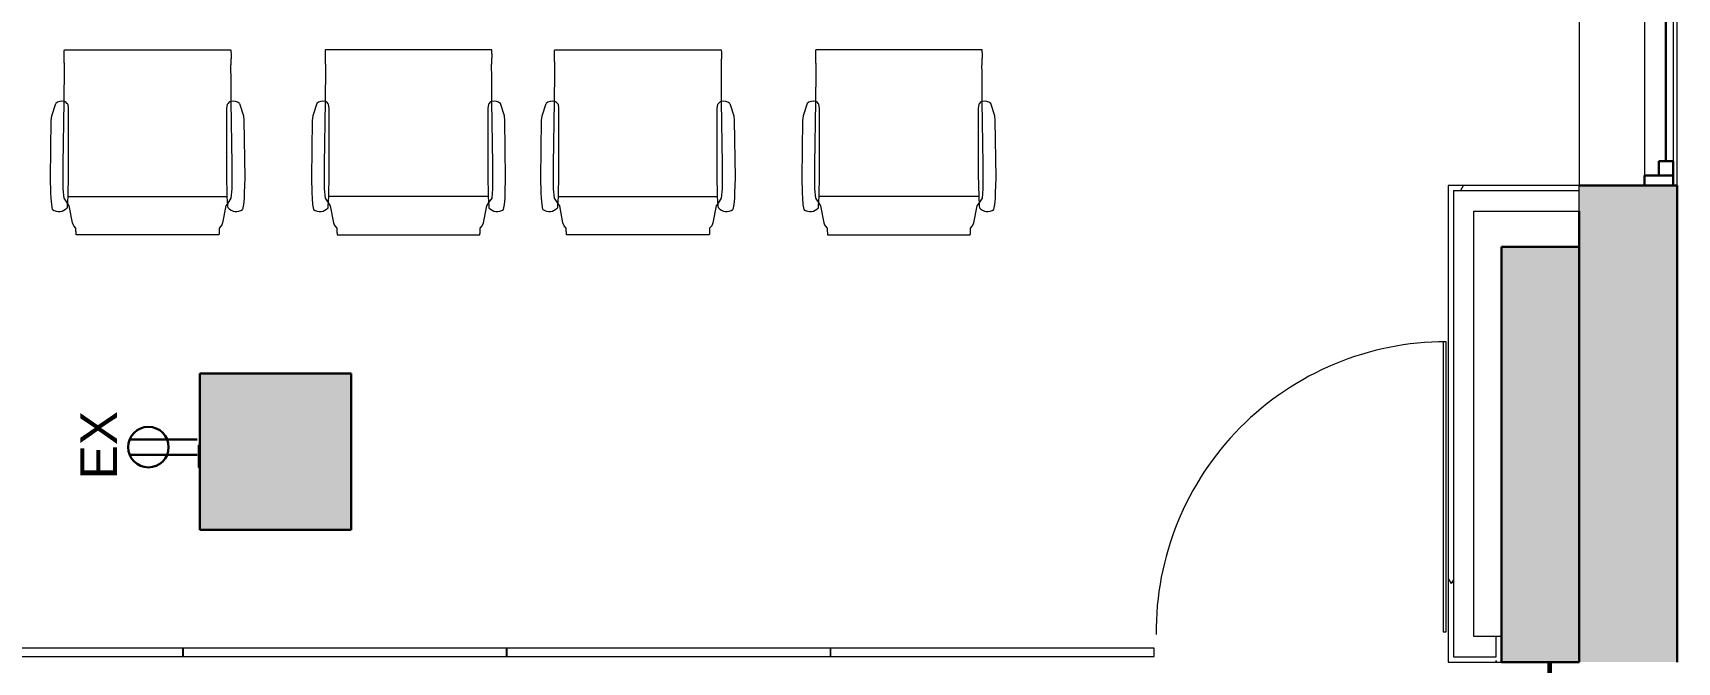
# Model space of a CAD drawing. Header units: inches. Extents: x 1808 to 2428, y 950 to 1857.
# Drawn here: x 2185.4 to 2386.6, y 1630.3 to 1707.3 of the extents above; entities that cross this region are included whole.
import ezdxf

# ---------------------------------------------------------------- set-up
doc = ezdxf.new("R2010")
doc.units = ezdxf.units.IN
doc.header["$MEASUREMENT"] = 0
for name, color, linetype, lineweight in [('A-ANNO-NOTE', 131, 'Continuous', 40), ('A-DOOR', 31, 'Continuous', 18), ('A-GENM', 13, 'Continuous', 18), ('A-GLAZ', 151, 'Continuous', 18), ('A-GLAZ-CURT', 52, 'Continuous', 9), ('A-WALL', 113, 'Continuous', 18), ('A-WALL-PATT', 111, 'Continuous', 18), ('E-ELEC-FIXT', 91, 'Continuous', 9), ('I-FURN', 30, 'Continuous', 9), ('I-WALL', 2, 'Continuous', 18)]:
    doc.layers.add(name, color=color, linetype=linetype, lineweight=lineweight)
doc.styles.add('Swis721 Lt BT', font='swissl.ttf', dxfattribs={"height": 4.5})
pattern_1 = [(0, (0, 0), (15.36, 3.84), [0.634, -10.886, 0.634, -10.886, -61.44]), (0, (0, 0), (15.36, 3.84), [-23.04, 0.634, -22.406, 0.634, -10.886, -26.88]), (0, (0, 0), (15.36, 3.84), [-57.6, 0.634, -7.046, 0.634, -18.566]), (120, (5.76, 1.92), (-11.0055376, 11.38215), [0.634, -10.886, 0.634, -10.886, -61.44]), (120, (5.76, 1.92), (-11.0055376, 11.38215), [-23.04, 0.634, -22.406, 0.634, -10.886, -26.88]), (120, (5.76, 1.92), (-11.0055376, 11.38215), [-57.6, 0.634, -7.046, 0.634, -18.566]), (240, (7.68, 9.6), (-4.3544624, -15.22215), [0.634, -10.886, 0.634, -10.886, -61.44]), (240, (7.68, 9.6), (-4.3544624, -15.22215), [-23.04, 0.634, -22.406, 0.634, -10.886, -26.88]), (240, (7.68, 9.6), (-4.3544624, -15.22215), [-57.6, 0.634, -7.046, 0.634, -18.566])]

# ---------------------------------------------------------------- blocks, each defined once
blk = doc.blocks.new('Generic Models 1 - Generic Models 1-7194762-MEZZANINE  POWER _ SIGNAL')
at = {"layer": 'A-GENM', "lineweight": 9}
h = blk.add_hatch(color=7, dxfattribs=at)
h.paths.add_polyline_path([(2189.66, 1049.66), (2200.38, 1049.66), (2200.38, 1062.93), (2173, 1062.93), (2173, 1049.66)], flags=0)
h.paths.add_polyline_path([(2200.38, 1262.58), (2200.38, 1270.53), (2176.63, 1270.53), (2176.63, 1262.58), (2189.66, 1262.58)], flags=0)
h.paths.add_polyline_path([(2367.13, 1346.73), (2374.63, 1346.73), (2374.63, 1365.98), (2367.13, 1365.98), (2367.13, 1358.18)], flags=0)
h.paths.add_polyline_path([(1921.63, 1443.7), (1951.63, 1443.7), (1951.63, 1459.54), (1921.63, 1459.54), (1921.63, 1449.7)], flags=0)
h.paths.add_polyline_path([(2184.63, 1445.23), (2205.63, 1445.23), (2205.63, 1459.73), (2184.63, 1459.73)], flags=0)
h.paths.add_polyline_path([(2367.63, 1446.22), (2374.63, 1446.22), (2374.63, 1459.73), (2367.63, 1459.73)], flags=0)
h.paths.add_polyline_path([(1844.88, 1610.85), (1844.88, 1660.6), (1829.88, 1660.6), (1829.88, 1665.6), (1819.63, 1665.6), (1819.63, 1610.85)], flags=0)
h.paths.add_polyline_path([(2374.63, 1630.31), (2374.63, 1681.1), (2365.13, 1681.1), (2365.13, 1630.31)], flags=0)
h.paths.add_polyline_path([(1991.25, 1642.75), (2009.38, 1642.75), (2009.38, 1665.6), (1990.88, 1665.6), (1990.88, 1642.75), (1991.2, 1642.75)], flags=0)
h.paths.add_polyline_path([(2224.38, 1646.48), (2224.38, 1665.6), (2205.88, 1665.6), (2205.88, 1646.48), (2224.13, 1646.48)], flags=0)
h.paths.add_polyline_path([(2009.38, 1819.62), (2009.88, 1819.62), (2009.88, 1844.85), (1990.83, 1844.85), (1990.83, 1844.2), (1990.88, 1844.2), (1990.88, 1819.62)], flags=0)
h.paths.add_polyline_path([(2205.88, 1833.6), (2232.75, 1833.6), (2232.75, 1844.85), (2205.88, 1844.85)], flags=0)
h.paths.add_polyline_path([(1828.13, 1833.6), (1828.13, 1844.85), (1819.63, 1844.85), (1819.63, 1833.6)], flags=0)
h.paths.add_polyline_path([(2374.63, 1836.23), (2374.63, 1844.85), (2356.63, 1844.85), (2356.63, 1836.23)], flags=0)
h.paths.add_polyline_path([(1913.9, 1836.6), (1913.9, 1844.85), (1899.93, 1844.85), (1899.93, 1836.6)], flags=0)
h.paths.add_polyline_path([(2114.57, 1836.6), (2114.57, 1844.85), (2094.6, 1844.85), (2094.6, 1836.6), (2110.29, 1836.6)], flags=0)
at = {"layer": 'A-GENM', "color": 8, "lineweight": 30}
for p, q in [((2374.63, 1681.1), (2365.13, 1681.1)), ((2365.13, 1681.1), (2365.13, 1630.31)), ((2374.63, 1630.31), (2374.63, 1681.1)), ((2224.38, 1665.6), (2205.88, 1665.6)), ((2205.88, 1665.6), (2205.88, 1646.48)), ((2224.38, 1646.48), (2224.38, 1665.6)), ((2205.88, 1646.48), (2224.38, 1646.48)), ((2365.13, 1630.31), (2374.63, 1630.31))]:
    blk.add_line(p, q, dxfattribs=at)
blk = doc.blocks.new('PS - Power Device _Wall Base_ - Duplex-7201664-MEZZANINE  POWER _ SIGNAL')
at = {"layer": 'E-ELEC-FIXT'}
for p, q in [((2205.69, 1654.1), (2205.69, 1656.85)), ((2205.88, 1656.85), (2205.69, 1656.85)), ((2205.69, 1654.1), (2205.88, 1654.1))]:
    blk.add_line(p, q, dxfattribs=at)
blk = doc.blocks.new('Window-Double-Hung - 48_ X 48_-7273517-MEZZANINE  POWER _ SIGNAL')
at = {"layer": 'A-GLAZ', "color": 8, "lineweight": 30}
for p, q in [((-28, 6), (-28, -6)), ((-28, 5.5), (-25, 5.5)), ((-26.75, 5.5), (-26.75, 2)), ((-25, 5.5), (-25, 3.75)), ((-25, 4.625), (25, 4.625)), ((25, 5.5), (28, 5.5)), ((25, 5.5), (25, 3.75)), ((26.75, 5.5), (26.75, 2)), ((28, -6), (28, 6)), ((-26.75, 3.75), (-25, 3.75)), ((26.75, 3.75), (25, 3.75)), ((-28, 2), (-26.75, 2)), ((26.75, 2), (28, 2))]:
    blk.add_line(p, q, dxfattribs=at)
at = {"layer": 'A-GLAZ'}
for p, q in [((28, 6), (-28, 6)), ((-28, -6), (28, -6))]:
    blk.add_line(p, q, dxfattribs=at)
at = {"layer": 'A-GLAZ', "lineweight": 9}
for p, q in [((-25, 5.5), (25, 5.5)), ((-26.75, 2), (26.75, 2))]:
    blk.add_line(p, q, dxfattribs=at)
blk = doc.blocks.new('large conference tables - large conference tables-7555010-MEZZANINE  POWER _ SIGNAL')
at = {"layer": 'I-FURN'}
for p, q in [((33.86, -33.53), (54.2, -33.53)), ((86.14, -33.53), (65.8, -33.53)), ((93.86, -33.53), (114.2, -33.53)), ((146.14, -33.53), (125.8, -33.53)), ((32.31, -41.58), (32.8, -40.08)), ((33.72, -47.52), (33.83, -39.85)), ((34.26, -40.18), (34.32, -40.68)), ((53.75, -40.68), (53.81, -40.18)), ((54.24, -39.85), (54.35, -47.52)), ((55.27, -40.08), (55.76, -41.58)), ((64.73, -40.08), (64.24, -41.58)), ((65.76, -39.85), (65.65, -47.52)), ((66.25, -40.68), (66.19, -40.18)), ((85.74, -40.18), (85.68, -40.68)), ((86.28, -47.52), (86.17, -39.85)), ((87.69, -41.58), (87.2, -40.08)), ((92.31, -41.58), (92.8, -40.08)), ((93.72, -47.52), (93.83, -39.85)), ((94.26, -40.18), (94.32, -40.68)), ((113.75, -40.68), (113.81, -40.18)), ((114.24, -39.85), (114.35, -47.52)), ((115.27, -40.08), (115.76, -41.58)), ((124.73, -40.08), (124.24, -41.58)), ((125.76, -39.85), (125.65, -47.52)), ((126.25, -40.68), (126.19, -40.18)), ((145.74, -40.18), (145.68, -40.68)), ((146.28, -47.52), (146.17, -39.85)), ((147.69, -41.58), (147.2, -40.08)), ((32.15, -49.17), (32.25, -42.17)), ((32.25, -42.17), (32.31, -41.58)), ((34.32, -40.68), (34.32, -48.77)), ((53.75, -48.77), (53.75, -40.68)), ((55.76, -41.58), (55.82, -42.17)), ((55.82, -42.17), (55.92, -49.17)), ((64.18, -42.17), (64.08, -49.17)), ((64.24, -41.58), (64.18, -42.17)), ((66.25, -48.77), (66.25, -40.68)), ((85.68, -40.68), (85.68, -48.77)), ((87.75, -42.17), (87.69, -41.58)), ((87.85, -49.17), (87.75, -42.17)), ((92.15, -49.17), (92.25, -42.17)), ((92.25, -42.17), (92.31, -41.58)), ((94.32, -40.68), (94.32, -48.77)), ((113.75, -48.77), (113.75, -40.68)), ((115.76, -41.58), (115.82, -42.17)), ((115.82, -42.17), (115.92, -49.17)), ((124.18, -42.17), (124.08, -49.17)), ((124.24, -41.58), (124.18, -42.17)), ((126.25, -48.77), (126.25, -40.68)), ((145.68, -40.68), (145.68, -48.77)), ((147.75, -42.17), (147.69, -41.58)), ((147.85, -49.17), (147.75, -42.17)), ((33.72, -50.52), (33.72, -47.52)), ((54.35, -47.52), (54.35, -50.52)), ((65.65, -47.52), (65.65, -50.52)), ((86.28, -50.52), (86.28, -47.52)), ((93.72, -50.52), (93.72, -47.52)), ((114.35, -47.52), (114.35, -50.52)), ((125.65, -47.52), (125.65, -50.52)), ((146.28, -50.52), (146.28, -47.52)), ((32.2, -51.03), (32.15, -49.17)), ((34.32, -48.77), (34.27, -51.45)), ((53.79, -51.45), (53.75, -48.77)), ((55.92, -49.17), (55.87, -51.03)), ((64.08, -49.17), (64.13, -51.03)), ((66.21, -51.45), (66.25, -48.77)), ((85.68, -48.77), (85.73, -51.45)), ((87.8, -51.03), (87.85, -49.17)), ((92.2, -51.03), (92.15, -49.17)), ((94.32, -48.77), (94.27, -51.45)), ((113.79, -51.45), (113.75, -48.77)), ((115.92, -49.17), (115.87, -51.03)), ((124.08, -49.17), (124.13, -51.03)), ((126.21, -51.45), (126.25, -48.77)), ((145.68, -48.77), (145.73, -51.45)), ((147.8, -51.03), (147.85, -49.17)), ((32.23, -51.68), (32.2, -51.03)), ((32.3, -52.45), (32.23, -51.68)), ((33.82, -51.68), (33.72, -50.52)), ((34.23, -52.28), (33.82, -51.68)), ((34.27, -51.45), (34.21, -52.61)), ((34.46, -52.61), (34.23, -52.28)), ((34.27, -51.45), (53.79, -51.45)), ((53.84, -52.28), (53.61, -52.61)), ((53.86, -52.61), (53.79, -51.45)), ((54.24, -51.68), (53.84, -52.28)), ((54.35, -50.52), (54.24, -51.68)), ((55.84, -51.68), (55.77, -52.45)), ((55.87, -51.03), (55.84, -51.68)), ((64.13, -51.03), (64.16, -51.68)), ((64.16, -51.68), (64.23, -52.45)), ((65.65, -50.52), (65.76, -51.68)), ((65.76, -51.68), (66.16, -52.28)), ((66.14, -52.61), (66.21, -51.45)), ((66.16, -52.28), (66.39, -52.61)), ((85.73, -51.45), (66.21, -51.45)), ((85.54, -52.61), (85.77, -52.28)), ((85.73, -51.45), (85.79, -52.61)), ((85.77, -52.28), (86.18, -51.68)), ((86.18, -51.68), (86.28, -50.52)), ((87.7, -52.45), (87.77, -51.68)), ((87.77, -51.68), (87.8, -51.03)), ((92.23, -51.68), (92.2, -51.03)), ((92.3, -52.45), (92.23, -51.68)), ((93.82, -51.68), (93.72, -50.52)), ((94.23, -52.28), (93.82, -51.68)), ((94.27, -51.45), (94.21, -52.61)), ((94.46, -52.61), (94.23, -52.28)), ((94.27, -51.45), (113.79, -51.45)), ((113.84, -52.28), (113.61, -52.61)), ((113.86, -52.61), (113.79, -51.45)), ((114.24, -51.68), (113.84, -52.28)), ((114.35, -50.52), (114.24, -51.68)), ((115.84, -51.68), (115.77, -52.45)), ((115.87, -51.03), (115.84, -51.68)), ((124.13, -51.03), (124.16, -51.68)), ((124.16, -51.68), (124.23, -52.45)), ((125.65, -50.52), (125.76, -51.68)), ((125.76, -51.68), (126.16, -52.28)), ((126.14, -52.61), (126.21, -51.45)), ((126.16, -52.28), (126.39, -52.61)), ((145.73, -51.45), (126.21, -51.45)), ((145.54, -52.61), (145.77, -52.28)), ((145.73, -51.45), (145.79, -52.61)), ((145.77, -52.28), (146.18, -51.68)), ((146.18, -51.68), (146.28, -50.52)), ((147.7, -52.45), (147.77, -51.68)), ((147.77, -51.68), (147.8, -51.03)), ((32.41, -53.06), (32.3, -52.45)), ((34.21, -52.61), (34.19, -52.84)), ((34.86, -54.68), (34.46, -52.61)), ((53.61, -52.61), (53.21, -54.68)), ((53.88, -52.84), (53.86, -52.61)), ((55.77, -52.45), (55.66, -53.06)), ((64.23, -52.45), (64.34, -53.06)), ((66.12, -52.84), (66.14, -52.61)), ((66.39, -52.61), (66.79, -54.68)), ((85.14, -54.68), (85.54, -52.61)), ((85.79, -52.61), (85.81, -52.84)), ((87.59, -53.06), (87.7, -52.45)), ((92.41, -53.06), (92.3, -52.45)), ((94.21, -52.61), (94.19, -52.84)), ((94.86, -54.68), (94.46, -52.61)), ((113.61, -52.61), (113.21, -54.68)), ((113.88, -52.84), (113.86, -52.61)), ((115.77, -52.45), (115.66, -53.06)), ((124.23, -52.45), (124.34, -53.06)), ((126.12, -52.84), (126.14, -52.61)), ((126.39, -52.61), (126.79, -54.68)), ((145.14, -54.68), (145.54, -52.61)), ((145.79, -52.61), (145.81, -52.84)), ((147.59, -53.06), (147.7, -52.45)), ((35.01, -55.06), (34.86, -54.68)), ((35.26, -55.32), (35.01, -55.06)), ((52.75, -56.16), (35.32, -56.16)), ((53.06, -55.06), (52.8, -55.32)), ((53.13, -54.92), (53.06, -55.06)), ((53.21, -54.68), (53.13, -54.92)), ((66.79, -54.68), (66.87, -54.92)), ((66.87, -54.92), (66.94, -55.06)), ((66.94, -55.06), (67.2, -55.32)), ((67.25, -56.16), (84.68, -56.16)), ((84.74, -55.32), (84.99, -55.06)), ((84.99, -55.06), (85.14, -54.68)), ((95.01, -55.06), (94.86, -54.68)), ((95.26, -55.32), (95.01, -55.06)), ((112.75, -56.16), (95.32, -56.16)), ((113.06, -55.06), (112.8, -55.32)), ((113.13, -54.92), (113.06, -55.06)), ((113.21, -54.68), (113.13, -54.92)), ((126.79, -54.68), (126.87, -54.92)), ((126.87, -54.92), (126.94, -55.06)), ((126.94, -55.06), (127.2, -55.32)), ((127.25, -56.16), (144.68, -56.16)), ((144.74, -55.32), (144.99, -55.06)), ((144.99, -55.06), (145.14, -54.68))]:
    blk.add_line(p, q, dxfattribs=at)
for centre, radius, start, end in [((33.52, -40.93), 1.12, 73.9109, 130.257), ((33.6, -40.6), 0.781, 32.3218, 73.1534), ((54.47, -40.6), 0.781, 106.8466, 147.6782), ((54.55, -40.93), 1.12, 49.743, 106.0891), ((65.45, -40.93), 1.12, 73.9109, 130.257), ((65.53, -40.6), 0.781, 32.3218, 73.1534), ((86.4, -40.6), 0.781, 106.8466, 147.6782), ((86.48, -40.93), 1.12, 49.743, 106.0891), ((93.52, -40.93), 1.12, 73.9109, 130.257), ((93.6, -40.6), 0.781, 32.3218, 73.1534), ((114.47, -40.6), 0.781, 106.8466, 147.6782), ((114.55, -40.93), 1.12, 49.743, 106.0891), ((125.45, -40.93), 1.12, 73.9109, 130.257), ((125.53, -40.6), 0.781, 32.3218, 73.1534), ((146.4, -40.6), 0.781, 106.8466, 147.6782), ((146.48, -40.93), 1.12, 49.743, 106.0891), ((33.18, -51.99), 1.32, 234.065, 319.935), ((54.89, -51.99), 1.32, 220.065, 305.935), ((65.11, -51.99), 1.32, 234.065, 319.935), ((86.82, -51.99), 1.32, 220.065, 305.935), ((93.18, -51.99), 1.32, 234.065, 319.935), ((114.89, -51.99), 1.32, 220.065, 305.935), ((125.11, -51.99), 1.32, 234.065, 319.935), ((146.82, -51.99), 1.32, 220.065, 305.935)]:
    blk.add_arc(centre, radius, start, end, dxfattribs=at)
for points, knots in [([(33.82, -34.47), (33.82, -34.35), (33.82, -34.14), (33.82, -33.91), (33.83, -33.77), (33.83, -33.69), (33.84, -33.62), (33.85, -33.56), (33.86, -33.53), (33.86, -33.53), (33.86, -33.53)], [-1, -1, -1, -1, -0.727273, -0.545455, -0.454545, -0.363636, -0.272727, -0.181818, -0.090909, 0, 0, 0, 0]), ([(54.2, -33.53), (54.21, -33.53), (54.23, -33.6), (54.25, -33.9), (54.25, -34.23), (54.25, -34.39), (54.25, -34.47)], [-1, -1, -1, -1, -0.727273, -0.363636, -0.181818, 0, 0, 0, 0]), ([(65.8, -33.53), (65.79, -33.53), (65.79, -33.53), (65.78, -33.56), (65.77, -33.62), (65.77, -33.69), (65.76, -33.77), (65.75, -33.91), (65.75, -34.14), (65.75, -34.35), (65.75, -34.47)], [0, 0, 0, 0, 0.090909, 0.181818, 0.272727, 0.363636, 0.454545, 0.545455, 0.727273, 1, 1, 1, 1]), ([(86.18, -34.47), (86.18, -34.39), (86.18, -34.23), (86.18, -33.9), (86.16, -33.6), (86.14, -33.53), (86.14, -33.53)], [0, 0, 0, 0, 0.181818, 0.363636, 0.727273, 1, 1, 1, 1]), ([(93.82, -34.47), (93.82, -34.35), (93.82, -34.14), (93.82, -33.91), (93.83, -33.77), (93.83, -33.69), (93.84, -33.62), (93.85, -33.56), (93.86, -33.53), (93.86, -33.53), (93.86, -33.53)], [-1, -1, -1, -1, -0.727273, -0.545455, -0.454545, -0.363636, -0.272727, -0.181818, -0.090909, 0, 0, 0, 0]), ([(114.2, -33.53), (114.21, -33.53), (114.23, -33.6), (114.25, -33.9), (114.25, -34.23), (114.25, -34.39), (114.25, -34.47)], [-1, -1, -1, -1, -0.727273, -0.363636, -0.181818, 0, 0, 0, 0]), ([(125.8, -33.53), (125.79, -33.53), (125.79, -33.53), (125.78, -33.56), (125.77, -33.62), (125.77, -33.69), (125.76, -33.77), (125.75, -33.91), (125.75, -34.14), (125.75, -34.35), (125.75, -34.47)], [0, 0, 0, 0, 0.090909, 0.181818, 0.272727, 0.363636, 0.454545, 0.545455, 0.727273, 1, 1, 1, 1]), ([(146.18, -34.47), (146.18, -34.39), (146.18, -34.23), (146.18, -33.9), (146.16, -33.6), (146.14, -33.53), (146.14, -33.53)], [0, 0, 0, 0, 0.181818, 0.363636, 0.727273, 1, 1, 1, 1]), ([(35.32, -56.16), (35.32, -56.16), (35.31, -56.14), (35.3, -56.09), (35.29, -56), (35.27, -55.78), (35.27, -55.51), (35.26, -55.32)], [-1, -1, -1, -1, -0.888889, -0.777778, -0.666667, -0.444444, 0, 0, 0, 0]), ([(52.8, -55.32), (52.8, -55.37), (52.8, -55.51), (52.8, -55.69), (52.79, -55.84), (52.78, -55.94), (52.78, -56.03), (52.77, -56.09), (52.76, -56.14), (52.75, -56.16), (52.75, -56.16)], [-1, -1, -1, -1, -0.888889, -0.666667, -0.555556, -0.444444, -0.333333, -0.222222, -0.111111, 0, 0, 0, 0]), ([(67.2, -55.32), (67.2, -55.51), (67.21, -55.78), (67.22, -56), (67.23, -56.09), (67.24, -56.14), (67.25, -56.16), (67.25, -56.16)], [0, 0, 0, 0, 0.444444, 0.666667, 0.777778, 0.888889, 1, 1, 1, 1]), ([(84.68, -56.16), (84.68, -56.16), (84.69, -56.14), (84.7, -56.09), (84.71, -56.03), (84.71, -55.94), (84.72, -55.84), (84.73, -55.69), (84.73, -55.51), (84.74, -55.37), (84.74, -55.32)], [0, 0, 0, 0, 0.111111, 0.222222, 0.333333, 0.444444, 0.555556, 0.666667, 0.888889, 1, 1, 1, 1]), ([(95.32, -56.16), (95.32, -56.16), (95.31, -56.14), (95.3, -56.09), (95.29, -56), (95.27, -55.78), (95.27, -55.51), (95.26, -55.32)], [-1, -1, -1, -1, -0.888889, -0.777778, -0.666667, -0.444444, 0, 0, 0, 0]), ([(112.8, -55.32), (112.8, -55.37), (112.8, -55.51), (112.8, -55.69), (112.79, -55.84), (112.78, -55.94), (112.78, -56.03), (112.77, -56.09), (112.76, -56.14), (112.75, -56.16), (112.75, -56.16)], [-1, -1, -1, -1, -0.888889, -0.666667, -0.555556, -0.444444, -0.333333, -0.222222, -0.111111, 0, 0, 0, 0]), ([(127.2, -55.32), (127.2, -55.51), (127.21, -55.78), (127.22, -56), (127.23, -56.09), (127.24, -56.14), (127.25, -56.16), (127.25, -56.16)], [0, 0, 0, 0, 0.444444, 0.666667, 0.777778, 0.888889, 1, 1, 1, 1]), ([(144.68, -56.16), (144.68, -56.16), (144.69, -56.14), (144.7, -56.09), (144.71, -56.03), (144.71, -55.94), (144.72, -55.84), (144.73, -55.69), (144.73, -55.51), (144.74, -55.37), (144.74, -55.32)], [0, 0, 0, 0, 0.111111, 0.222222, 0.333333, 0.444444, 0.555556, 0.666667, 0.888889, 1, 1, 1, 1])]:
    blk.add_open_spline(points, degree=3, knots=knots, dxfattribs=at)
for points in [[(33.87, -35.44), (33.86, -35.28), (33.84, -34.96), (33.83, -34.63), (33.82, -34.47)], [(33.83, -39.85), (33.84, -39.12), (33.85, -37.66), (33.86, -36.18), (33.87, -35.44)], [(54.25, -34.47), (54.24, -34.63), (54.23, -34.96), (54.21, -35.28), (54.2, -35.44)], [(54.2, -35.44), (54.2, -36.18), (54.21, -37.66), (54.23, -39.12), (54.24, -39.85)], [(65.75, -34.47), (65.76, -34.63), (65.77, -34.96), (65.79, -35.28), (65.8, -35.44)], [(65.8, -35.44), (65.8, -36.18), (65.79, -37.66), (65.77, -39.12), (65.76, -39.85)], [(86.13, -35.44), (86.14, -35.28), (86.16, -34.96), (86.17, -34.63), (86.18, -34.47)], [(86.17, -39.85), (86.16, -39.12), (86.15, -37.66), (86.14, -36.18), (86.13, -35.44)], [(93.87, -35.44), (93.86, -35.28), (93.84, -34.96), (93.83, -34.63), (93.82, -34.47)], [(93.83, -39.85), (93.84, -39.12), (93.85, -37.66), (93.86, -36.18), (93.87, -35.44)], [(114.25, -34.47), (114.24, -34.63), (114.23, -34.96), (114.21, -35.28), (114.2, -35.44)], [(114.2, -35.44), (114.2, -36.18), (114.21, -37.66), (114.23, -39.12), (114.24, -39.85)], [(125.75, -34.47), (125.76, -34.63), (125.77, -34.96), (125.79, -35.28), (125.8, -35.44)], [(125.8, -35.44), (125.8, -36.18), (125.79, -37.66), (125.77, -39.12), (125.76, -39.85)], [(146.13, -35.44), (146.14, -35.28), (146.16, -34.96), (146.17, -34.63), (146.18, -34.47)], [(146.17, -39.85), (146.16, -39.12), (146.15, -37.66), (146.14, -36.18), (146.13, -35.44)]]:
    blk.add_open_spline(points, degree=3, dxfattribs=at)
blk = doc.blocks.new('System Panel - Glazed-7757599-MEZZANINE  POWER _ SIGNAL')
at = {"layer": 'A-GLAZ-CURT', "lineweight": 18}
for p, q in [((19.8, -0.75), (-19.8, -0.75)), ((-19.8, -0.75), (-19.8, -1.75)), ((-19.8, -1.75), (19.8, -1.75)), ((19.8, -1.75), (19.8, -0.75))]:
    blk.add_line(p, q, dxfattribs=at)
blk = doc.blocks.new('CW-Single Glass Door - Full Rail - Short Pull-7757321-MEZZANINE  POWER _ SIGNAL')
at = {"layer": 'A-DOOR'}
for p, q in [((-17.375, -1.25), (-17.75, -1.25)), ((-17.75, -1.25), (-17.75, -36.75)), ((-17.375, -36.75), (-17.375, -1.25)), ((-17.75, -36.75), (-17.375, -36.75))]:
    blk.add_line(p, q, dxfattribs=at)
at = {"layer": 'A-DOOR', "lineweight": 9}
blk.add_arc((-17.75, -1.25), 35.5, 270, 0.5, dxfattribs=at)
blk = doc.blocks.new('screen11 - screen-7894526-MEZZANINE  POWER _ SIGNAL')
at = {"layer": 'A-GENM', "lineweight": 30}
for p, q in [((2371.19, 1537.61), (2370.88, 1537.61)), ((2370.88, 1537.61), (2370.88, 1481.61)), ((2371.19, 1481.61), (2371.19, 1537.61)), ((2370.88, 1481.61), (2371.19, 1481.61))]:
    blk.add_line(p, q, dxfattribs=at)

msp = doc.modelspace()

# ---------------------------------------------------------------- hatches: boundary and pattern name
at = {"layer": 'A-WALL-PATT', "lineweight": 9}
h = msp.add_hatch(color=7, dxfattribs=at)
h.paths.add_polyline_path([(2374.63, 1207.73), (2386.63, 1207.73), (2386.63, 1279.93), (2374.63, 1279.93), (2374.63, 1219.73)], flags=0)
h.paths.add_polyline_path([(2376.47, 1335.93), (2386.63, 1335.93), (2386.63, 1381.73), (2374.63, 1381.73), (2374.63, 1335.93)], flags=0)
h.paths.add_polyline_path([(2386.63, 1437.73), (2386.63, 1481.61), (2374.63, 1481.61), (2374.63, 1437.73)], flags=0)
h.paths.add_polyline_path([(2386.63, 1537.61), (2386.63, 1574.31), (2374.63, 1574.31), (2374.63, 1537.61)], flags=0)
h.paths.add_polyline_path([(2374.63, 1630.31), (2386.63, 1630.31), (2386.63, 1688.6), (2374.63, 1688.6), (2374.63, 1649.95)], flags=0)
h.paths.add_polyline_path([(2386.63, 1744.6), (2386.63, 1844.85), (2374.63, 1844.85), (2374.63, 1744.6)], flags=0)
h = msp.add_hatch(dxfattribs=at)
h.set_pattern_fill('FP_1', color=256, style=0, pattern_type=2)
h.set_pattern_definition(pattern_1)
h.paths.add_polyline_path([(2359.25, 1630.94), (2359.25, 1688.6), (2358.63, 1688.6), (2358.63, 1630.94)], flags=0)
h = msp.add_hatch(dxfattribs=at)
h.set_pattern_fill('FP_1', color=256, style=0, pattern_type=2)
h.set_pattern_definition(pattern_1)
h.paths.add_polyline_path([(2374.63, 1687.98), (2374.63, 1688.6), (2359.25, 1688.6), (2359.25, 1687.98), (2361.75, 1687.98)], flags=0)
h = msp.add_hatch(dxfattribs=at)
h.set_pattern_fill('FP_1', color=256, style=0, pattern_type=2)
h.set_pattern_definition(pattern_1)
h.paths.add_polyline_path([(2361.75, 1630.31), (2365.13, 1630.31), (2365.13, 1633.44), (2364.5, 1633.44), (2364.5, 1630.94), (2358.63, 1630.94), (2358.63, 1630.31), (2359.25, 1630.31)], flags=0)

# ---------------------------------------------------------------- linework, layer by layer
at = {"layer": 'A-ANNO-NOTE', "lineweight": 30}
for p, q in [((2205.55, 1657.56), (2197.29, 1657.56)), ((2205.55, 1655.65), (2197.29, 1655.65)), ((2205.55, 1655.65), (2197.29, 1655.65))]:
    msp.add_line(p, q, dxfattribs=at)
msp.add_circle((2199.57, 1656.61), 2.48, dxfattribs=at)
at = {"layer": 'A-WALL'}
for p, q in [((2359.25, 1687.98), (2359.25, 1630.94)), ((2359.25, 1687.98), (2374.63, 1687.98)), ((2374.63, 1685.48), (2374.63, 1688.6)), ((2364.5, 1630.94), (2364.5, 1633.44)), ((2359.25, 1630.94), (2364.5, 1630.94))]:
    msp.add_line(p, q, dxfattribs=at)
at = {"layer": 'I-WALL'}
for p, q in [((2358.63, 1688.6), (2358.63, 1630.31)), ((2374.63, 1688.6), (2358.63, 1688.6)), ((2361.75, 1633.44), (2361.75, 1685.48)), ((2361.75, 1685.48), (2374.63, 1685.48)), ((2365.13, 1633.44), (2361.75, 1633.44)), ((2365.13, 1630.31), (2365.13, 1633.44)), ((2358.63, 1630.31), (2365.13, 1630.31))]:
    msp.add_line(p, q, dxfattribs=at)
at = {"layer": 'I-WALL', "color": 8, "lineweight": 30}
for p, q in [((2386.63, 1630.31), (2386.63, 1688.6)), ((2374.63, 1685.48), (2374.63, 1630.31))]:
    msp.add_line(p, q, dxfattribs=at)

# ---------------------------------------------------------------- block references
at = {"layer": 'A-DOOR', "rotation": 180}
msp.add_blockref('CW-Single Glass Door - Full Rail - Short Pull-7757321-MEZZANINE  POWER _ SIGNAL', (2340.63, 1632.75), dxfattribs=at)
at = {"layer": 'A-GENM', "lineweight": 9}
for name, p in [('Generic Models 1 - Generic Models 1-7194762-MEZZANINE  POWER _ SIGNAL', (0, 0)), ('screen11 - screen-7894526-MEZZANINE  POWER _ SIGNAL', (0, 92.71))]:
    msp.add_blockref(name, p, dxfattribs=at)
at = {"layer": 'A-GLAZ', "rotation": 270}
msp.add_blockref('Window-Double-Hung - 48_ X 48_-7273517-MEZZANINE  POWER _ SIGNAL', (2380.63, 1716.6), dxfattribs=at)
at = {"layer": 'A-GLAZ-CURT'}
for p in [(2184, 1632.75), (2223.61, 1632.75), (2263.22, 1632.75), (2302.83, 1632.75)]:
    msp.add_blockref('System Panel - Glazed-7757599-MEZZANINE  POWER _ SIGNAL', p, dxfattribs=at)
at = {"layer": 'E-ELEC-FIXT'}
msp.add_blockref('PS - Power Device _Wall Base_ - Duplex-7201664-MEZZANINE  POWER _ SIGNAL', (0, 0), dxfattribs=at)
at = {"layer": 'I-FURN'}
msp.add_blockref('large conference tables - large conference tables-7555010-MEZZANINE  POWER _ SIGNAL', (2155.44, 1738.73), dxfattribs=at)

# ---------------------------------------------------------------- texts
at = {"layer": 'A-ANNO-NOTE', "lineweight": 9, "insert": (2191.25, 1652.65), "char_height": 4.5, "width": 9.2415, "attachment_point": 1, "rotation": 90, "style": 'Swis721 Lt BT'}
msp.add_mtext('EX', dxfattribs=at)

doc.saveas('drawing.dxf')
